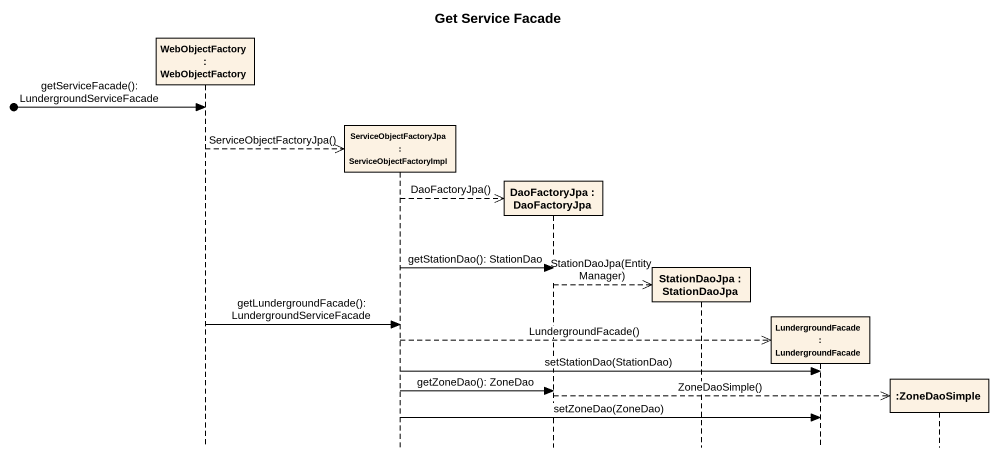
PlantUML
@startuml
title Get Service Facade
hide footbox
participant "WebObjectFactory : WebObjectFactory" as WebObjectFactory
participant "ServiceObjectFactoryJpa : ServiceObjectFactoryImpl" as ServiceObjectFactoryJpa
participant "DaoFactoryJpa : DaoFactoryJpa" as DaoFactoryJpa
participant "StationDaoJpa : StationDaoJpa" as StationDaoJpa
participant "LundergroundFacade : LundergroundFacade" as LundergroundFacade
participant ":ZoneDaoSimple" as ZoneDaoSimple

[o-> WebObjectFactory : getServiceFacade(): LundergroundServiceFacade
WebObjectFactory -->> ServiceObjectFactoryJpa ** : ServiceObjectFactoryJpa()
ServiceObjectFactoryJpa -->> DaoFactoryJpa ** : DaoFactoryJpa()
ServiceObjectFactoryJpa -> DaoFactoryJpa : getStationDao(): StationDao
DaoFactoryJpa -->> StationDaoJpa ** : StationDaoJpa(EntityManager)
WebObjectFactory -> ServiceObjectFactoryJpa : getLundergroundFacade(): LundergroundServiceFacade
ServiceObjectFactoryJpa -->> LundergroundFacade ** : LundergroundFacade()
ServiceObjectFactoryJpa -> LundergroundFacade : setStationDao(StationDao)
ServiceObjectFactoryJpa -> DaoFactoryJpa : getZoneDao(): ZoneDao
DaoFactoryJpa -->> ZoneDaoSimple ** : ZoneDaoSimple()
ServiceObjectFactoryJpa -> LundergroundFacade : setZoneDao(ZoneDao)
@enduml
